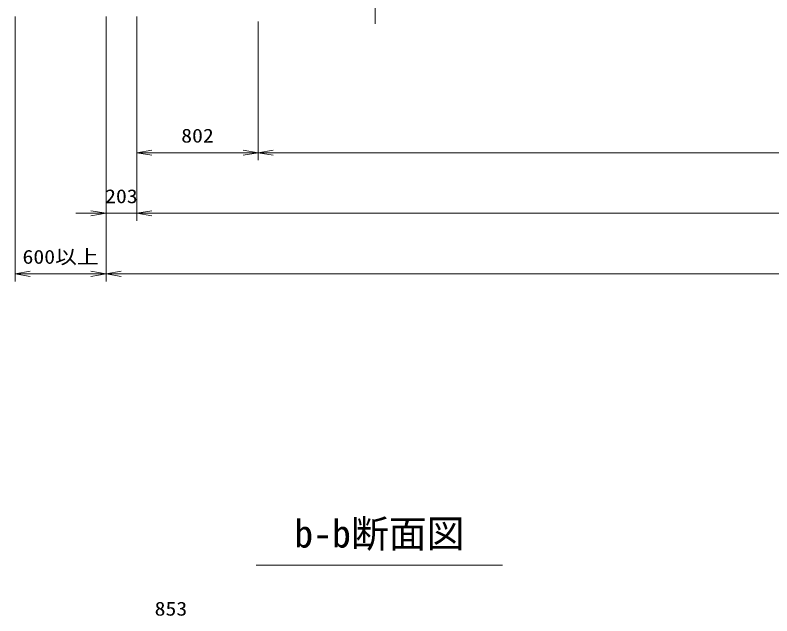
# Model space of a CAD drawing. Units: millimetres at full size. Extents: x 0 to 42000, y 0 to 29700.
# Drawn here: x 19062 to 24058, y 16240 to 20208 of the extents above; entities that cross this region are included whole.
import ezdxf
from ezdxf.enums import TextEntityAlignment as Align

# ---------------------------------------------------------------- set-up
doc = ezdxf.new("R2010")
doc.units = ezdxf.units.MM
doc.header["$LTSCALE"] = 100
doc.linetypes.add('CHAIN', pattern=[18.5, 12, -1.5, 3.5, -1.5])
for name, color, linetype, lineweight in [('0_2', 4, 'Continuous', 13), ('寸法', 6, 'Continuous', 13), ('文字', 2, 'Continuous', 13)]:
    doc.layers.add(name, color=color, linetype=linetype, lineweight=lineweight)
doc.styles.add('ＭＳ ゴシック', font='')
doc.styles.get('ＭＳ ゴシック').set_extended_font_data('MS Gothic')

# ---------------------------------------------------------------- blocks, each defined once
blk = doc.blocks.new('open_arrow')
at = {"color": 0, "linetype": 'Continuous', "lineweight": -2}
blk.add_lwpolyline([(7.5, 1.25), (0, 0), (7.5, -1.25)], dxfattribs=at)

msp = doc.modelspace()

# ---------------------------------------------------------------- linework, layer by layer
at = {"layer": '0_2', "color": 2, "linetype": 'CHAIN'}
msp.add_line((21439.5, 24750), (21439.5, 20150.5), dxfattribs=at)
at = {"layer": '寸法'}
for p, q in [((19062, 20199), (19062, 18449)), ((19662, 20199), (19662, 18449)), ((19662, 20199), (19662, 18849)), ((19662, 20199), (19662, 18449)), ((19865, 20199), (19865, 18849)), ((19865, 20199), (19865, 19249)), ((19865, 20199), (19865, 18849)), ((20667, 20166), (20667, 19249)), ((20667, 20166), (20667, 19249)), ((20667, 19299), (19865, 19299)), ((34572, 19299), (20667, 19299)), ((20065, 18899), (19462, 18899)), ((35374, 18899), (19865, 18899)), ((19662, 18499), (19062, 18499)), ((35577, 18499), (19662, 18499))]:
    msp.add_line(p, q, dxfattribs=at)
at = {"layer": '文字'}
msp.add_line((22279.5, 16575), (20654.5, 16575), dxfattribs=at)

# ---------------------------------------------------------------- block references
at = {"layer": '寸法', "xscale": 13.3, "yscale": 13.3}
for p in [(19865, 19299), (20667, 19299), (19865, 18899), (19865, 18899), (19062, 18499), (19662, 18499)]:
    msp.add_blockref('open_arrow', p, dxfattribs=at)
at = {"layer": '寸法', "xscale": 13.3, "yscale": 13.3, "rotation": 180}
for p in [(20667, 19299), (19662, 18899), (19662, 18499)]:
    msp.add_blockref('open_arrow', p, dxfattribs=at)

# ---------------------------------------------------------------- texts
at = {"layer": '寸法', "style": 'ＭＳ ゴシック', "width": 1.15}
for s, p in [('802', (20266, 19411.5)), ('203', (19763.5, 19011.5)), ('600以上', (19362, 18611.5)), ('853', (20090.5, 16287.5))]:
    msp.add_text(s, height=91.64, dxfattribs=at).set_placement(p, align=Align.MIDDLE_CENTER)
at = {"layer": '文字', "style": 'ＭＳ ゴシック'}
msp.add_text('b-b断面図', height=183.3, dxfattribs=at).set_placement((21467, 16875), align=Align.TOP_CENTER)

doc.saveas('drawing.dxf')
